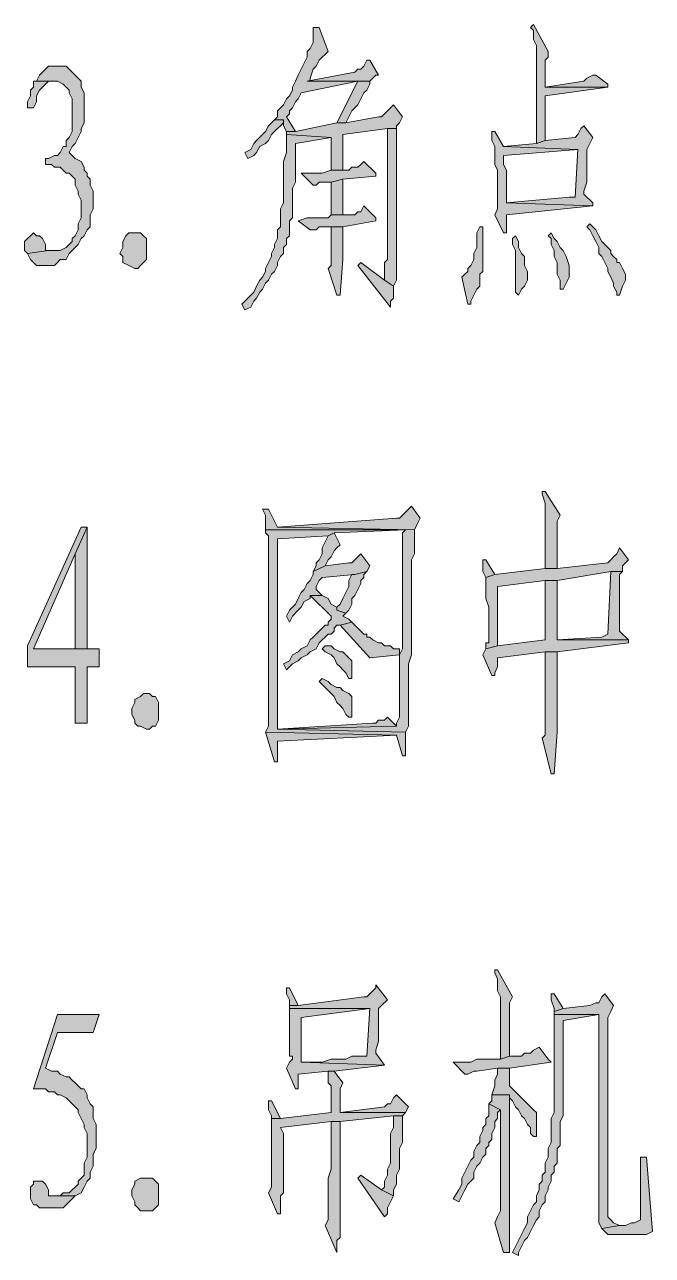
# Model space of a CAD drawing. Header units: inches. Extents: x 20 to 409, y 5 to 283.
# Drawn here: x 320.98 to 329.91, y 33.42 to 50.94 of the extents above; entities that cross this region are included whole.
import ezdxf

# ---------------------------------------------------------------- set-up
doc = ezdxf.new("R2010")
doc.units = ezdxf.units.IN
doc.header["$MEASUREMENT"] = 0
doc.layers.add('C00-00-00', color=7, linetype='Continuous')

msp = doc.modelspace()

# ---------------------------------------------------------------- hatches: boundary and pattern name
at = {"layer": 'C00-00-00'}
h = msp.add_hatch(color=0, dxfattribs=at)
h.dxf.hatch_style = 2
h.paths.add_polyline_path([(325.171, 50.902), (325.087, 50.902), (325.087, 50.86), (325.087, 50.691), (325.044, 50.606), (325.002, 50.564), (325.002, 50.479), (324.96, 50.394), (324.917, 50.31), (324.875, 50.225), (324.833, 50.14), (324.79, 50.056), (324.79, 50.013), (324.748, 49.929), (324.706, 49.886), (324.663, 49.802), (324.621, 49.759), (324.579, 49.717), (324.579, 49.632), (324.536, 49.59), (324.663, 49.59), (324.663, 49.505), (324.706, 49.421), (324.833, 49.421), (324.706, 49.632), (324.748, 49.675), (324.748, 49.717), (324.79, 49.759), (324.833, 49.844), (324.875, 49.886), (324.917, 49.971), (325.722, 50.14), (325.891, 50.14), (325.002, 50.14), (325.044, 50.14), (325.044, 50.183), (325.087, 50.31), (325.129, 50.352), (325.171, 50.437), (325.214, 50.479), (325.256, 50.521), (325.298, 50.564)])
h = msp.add_hatch(color=0, dxfattribs=at)
h.dxf.hatch_style = 2
h.paths.add_polyline_path([(328.219, 50.945), (328.177, 50.902), (328.219, 50.86), (328.219, 50.733), (328.262, 50.648), (328.262, 49.251), (328.389, 49.294), (328.389, 49.929), (329.278, 50.056), (328.389, 50.056), (328.389, 50.14), (328.389, 50.437), (328.431, 50.479), (328.431, 50.564)])
h = msp.add_hatch(color=0, dxfattribs=at)
h.dxf.hatch_style = 2
h.paths.add_polyline_path([(321.446, 50.352), (321.319, 50.352), (321.277, 50.31), (321.234, 50.267), (321.192, 50.225), (321.15, 50.14), (321.107, 50.14), (321.404, 50.14), (321.446, 50.14), (321.531, 50.098), (321.573, 50.056), (321.615, 50.013), (321.615, 49.971), (321.658, 49.886), (321.658, 49.421), (321.615, 49.336), (321.573, 49.294), (321.573, 49.209), (321.531, 49.209), (321.488, 49.124), (321.446, 49.082), (321.404, 49.082), (321.319, 49.04), (321.277, 49.04), (321.277, 48.955), (321.361, 48.955), (321.404, 48.913), (321.488, 48.913), (321.531, 48.87), (321.573, 48.828), (321.615, 48.828), (321.658, 48.786), (321.7, 48.743), (321.7, 48.659), (321.742, 48.574), (321.742, 48.532), (321.785, 48.447), (321.785, 48.193), (321.742, 48.108), (321.742, 48.024), (321.7, 47.939), (321.658, 47.897), (321.658, 47.854), (321.615, 47.812), (321.573, 47.77), (321.488, 47.727), (321.319, 47.727), (321.023, 47.685), (321.065, 47.6), (321.107, 47.558), (321.15, 47.516), (321.404, 47.516), (321.446, 47.558), (321.488, 47.6), (321.573, 47.6), (321.615, 47.685), (321.658, 47.727), (321.742, 47.812), (321.785, 47.897), (321.827, 47.939), (321.869, 48.024), (321.912, 48.066), (321.912, 48.235), (321.954, 48.32), (321.954, 48.574), (321.912, 48.659), (321.912, 48.743), (321.869, 48.786), (321.869, 48.828), (321.827, 48.87), (321.827, 48.913), (321.785, 48.997), (321.7, 49.04), (321.658, 49.082), (321.615, 49.124), (321.658, 49.209), (321.7, 49.251), (321.742, 49.336), (321.785, 49.421), (321.785, 49.463), (321.827, 49.548), (321.827, 49.971), (321.785, 50.056), (321.785, 50.14), (321.742, 50.183), (321.7, 50.225), (321.615, 50.31), (321.573, 50.352)])
h = msp.add_hatch(color=0, dxfattribs=at)
h.dxf.hatch_style = 2
h.paths.add_polyline_path([(325.891, 50.437), (325.849, 50.437), (325.806, 50.352), (325.764, 50.31), (325.722, 50.31), (325.679, 50.267), (325.002, 50.14), (325.891, 50.14), (325.933, 50.183), (325.976, 50.225), (326.018, 50.225)])
h = msp.add_hatch(color=0, dxfattribs=at)
h.dxf.hatch_style = 2
h.paths.add_polyline_path([(321.107, 50.14), (321.107, 50.056), (321.065, 50.013), (321.065, 49.929), (321.023, 49.844), (321.023, 49.759), (321.107, 49.759), (321.15, 49.844), (321.15, 49.929), (321.192, 50.013), (321.234, 50.056), (321.277, 50.098), (321.319, 50.14), (321.404, 50.14)])
h = msp.add_hatch(color=0, dxfattribs=at)
h.dxf.hatch_style = 2
h.paths.add_polyline_path([(325.891, 50.14), (325.722, 50.14), (325.425, 49.548), (325.552, 49.548), (325.595, 49.632), (325.637, 49.717), (325.722, 49.802), (325.764, 49.886), (325.806, 49.971), (325.849, 50.013), (325.891, 50.098)])
h = msp.add_hatch(color=0, dxfattribs=at)
h.dxf.hatch_style = 2
h.paths.add_polyline_path([(329.108, 50.225), (329.066, 50.225), (328.981, 50.183), (328.939, 50.14), (328.389, 50.056), (329.278, 50.056), (329.278, 50.098)])
h = msp.add_hatch(color=0, dxfattribs=at)
h.dxf.hatch_style = 2
h.paths.add_polyline_path([(326.23, 49.802), (326.145, 49.717), (326.103, 49.675), (326.06, 49.632), (326.018, 49.632), (325.552, 49.548), (325.425, 49.548), (324.833, 49.421), (324.706, 49.421), (324.706, 49.378), (325.341, 49.336), (325.341, 48.87), (325.51, 48.87), (325.51, 49.378), (326.145, 49.463), (326.272, 49.463), (326.272, 49.505), (326.314, 49.548), (326.357, 49.632)])
h = msp.add_hatch(color=0, dxfattribs=at)
h.dxf.hatch_style = 2
h.paths.add_polyline_path([(324.536, 49.59), (324.494, 49.548), (324.452, 49.505), (324.409, 49.421), (324.367, 49.378), (324.282, 49.294), (324.24, 49.251), (324.198, 49.167), (324.113, 49.124), (324.155, 49.04), (324.24, 49.082), (324.282, 49.124), (324.325, 49.209), (324.409, 49.251), (324.452, 49.294), (324.494, 49.378), (324.536, 49.421), (324.579, 49.463), (324.621, 49.505), (324.663, 49.548), (324.663, 49.59)])
h = msp.add_hatch(color=0, dxfattribs=at)
h.dxf.hatch_style = 2
h.paths.add_polyline_path([(326.272, 49.463), (326.145, 49.463), (326.145, 47.6), (326.103, 47.558), (326.103, 47.304), (326.23, 47.219), (326.272, 47.304), (326.272, 49.167), (326.272, 49.251)])
h = msp.add_hatch(color=0, dxfattribs=at)
h.dxf.hatch_style = 2
h.paths.add_polyline_path([(328.939, 49.505), (328.897, 49.463), (328.854, 49.378), (328.812, 49.336), (328.389, 49.294), (328.262, 49.251), (327.796, 49.209), (328.854, 49.167), (328.812, 48.489), (328.727, 48.489), (327.838, 48.405), (329.066, 48.362), (329.066, 48.405), (328.939, 48.532), (328.939, 48.574), (328.981, 48.701), (328.981, 49.167), (329.024, 49.251), (329.066, 49.336)])
h = msp.add_hatch(color=0, dxfattribs=at)
h.dxf.hatch_style = 2
h.paths.add_polyline_path([(324.706, 49.378), (324.706, 49.124), (324.663, 48.997), (324.663, 48.405), (324.621, 48.32), (324.621, 48.066), (324.579, 48.024), (324.579, 47.897), (324.536, 47.812), (324.536, 47.77), (324.494, 47.685), (324.494, 47.643), (324.452, 47.558), (324.409, 47.473), (324.409, 47.431), (324.367, 47.346), (324.325, 47.304), (324.282, 47.219), (324.24, 47.135), (324.198, 47.092), (324.113, 47.008), (324.071, 46.965), (324.113, 46.881), (324.198, 46.923), (324.24, 47.008), (324.282, 47.05), (324.325, 47.135), (324.367, 47.177), (324.409, 47.262), (324.452, 47.304), (324.494, 47.389), (324.536, 47.431), (324.579, 47.516), (324.579, 47.558), (324.621, 47.643), (324.663, 47.685), (324.663, 47.77), (324.706, 47.812), (324.706, 47.897), (324.748, 47.939), (324.748, 48.151), (324.79, 48.193), (324.79, 48.616), (324.833, 48.701), (324.833, 49.251), (325.341, 49.336)])
h = msp.add_hatch(color=0, dxfattribs=at)
h.dxf.hatch_style = 2
h.paths.add_polyline_path([(327.669, 49.421), (327.627, 49.421), (327.627, 49.294), (327.669, 49.209), (327.669, 48.955), (327.711, 48.87), (327.711, 48.32), (327.669, 48.235), (327.796, 47.981), (327.838, 47.981), (327.838, 48.024), (327.838, 48.235), (329.066, 48.362), (327.838, 48.405), (327.838, 48.87), (327.796, 48.955), (327.796, 49.082), (328.854, 49.167), (327.796, 49.209)])
h = msp.add_hatch(color=0, dxfattribs=at)
h.dxf.hatch_style = 2
h.paths.add_polyline_path([(325.806, 48.997), (325.764, 48.955), (325.722, 48.913), (325.637, 48.913), (325.595, 48.87), (325.341, 48.87), (325.214, 48.828), (324.917, 48.828), (325.087, 48.659), (325.129, 48.659), (325.171, 48.701), (325.341, 48.701), (325.51, 48.743), (325.976, 48.786), (325.976, 48.828)])
h = msp.add_hatch(color=0, dxfattribs=at)
h.dxf.hatch_style = 2
h.paths.add_polyline_path([(325.51, 48.743), (325.341, 48.701), (325.341, 48.235), (325.51, 48.235)])
h = msp.add_hatch(color=0, dxfattribs=at)
h.dxf.hatch_style = 2
h.paths.add_polyline_path([(325.806, 48.362), (325.764, 48.278), (325.722, 48.278), (325.679, 48.235), (325.341, 48.235), (325.298, 48.193), (325.002, 48.193), (324.875, 48.151), (325.044, 48.024), (325.129, 48.024), (325.171, 48.066), (325.51, 48.066), (325.976, 48.151), (325.976, 48.193)])
h = msp.add_hatch(color=0, dxfattribs=at)
h.dxf.hatch_style = 2
h.paths.add_polyline_path([(325.51, 48.066), (325.341, 48.066), (325.341, 47.981), (325.341, 47.516), (325.298, 47.473), (325.425, 47.092), (325.468, 47.092), (325.51, 47.6)])
h = msp.add_hatch(color=0, dxfattribs=at)
h.dxf.hatch_style = 2
h.paths.add_polyline_path([(327.5, 48.066), (327.457, 48.066), (327.415, 47.981), (327.415, 47.77), (327.373, 47.685), (327.373, 47.6), (327.33, 47.516), (327.288, 47.473), (327.288, 47.431), (327.246, 47.389), (327.203, 47.346), (327.288, 46.965), (327.33, 46.965), (327.33, 47.008), (327.373, 47.092), (327.415, 47.177), (327.457, 47.219), (327.457, 47.389), (327.5, 47.431), (327.5, 47.685), (327.5, 47.77)])
h = msp.add_hatch(color=0, dxfattribs=at)
h.dxf.hatch_style = 2
h.paths.add_polyline_path([(329.024, 48.108), (328.981, 48.066), (329.024, 48.024), (329.066, 47.939), (329.108, 47.854), (329.151, 47.77), (329.151, 47.685), (329.193, 47.643), (329.235, 47.558), (329.278, 47.473), (329.278, 47.431), (329.32, 47.346), (329.362, 47.262), (329.362, 47.219), (329.405, 47.135), (329.405, 47.092), (329.447, 47.092), (329.489, 47.219), (329.532, 47.304), (329.532, 47.389), (329.489, 47.473), (329.447, 47.558), (329.405, 47.558), (329.405, 47.6), (329.362, 47.643), (329.32, 47.685), (329.32, 47.727), (329.235, 47.812), (329.193, 47.854), (329.151, 47.939), (329.108, 48.024)])
h = msp.add_hatch(color=0, dxfattribs=at)
h.dxf.hatch_style = 2
h.paths.add_polyline_path([(321.107, 47.981), (321.065, 47.939), (321.023, 47.897), (320.98, 47.854), (320.98, 47.727), (321.023, 47.685), (321.319, 47.727), (321.277, 47.727), (321.277, 47.812), (321.234, 47.897), (321.192, 47.939), (321.15, 47.939)])
h = msp.add_hatch(color=0, dxfattribs=at)
h.dxf.hatch_style = 2
h.paths.add_polyline_path([(322.631, 47.516), (322.589, 47.473), (322.547, 47.473), (322.462, 47.516), (322.377, 47.558), (322.377, 47.643), (322.335, 47.685), (322.377, 47.77), (322.377, 47.854), (322.42, 47.939), (322.462, 47.981), (322.631, 47.981), (322.674, 47.939), (322.716, 47.897), (322.716, 47.6), (322.674, 47.558)])
h = msp.add_hatch(color=0, dxfattribs=at)
h.dxf.hatch_style = 2
h.paths.add_polyline_path([(327.965, 47.939), (327.923, 47.897), (327.923, 47.812), (327.965, 47.727), (327.965, 47.135), (328.008, 47.092), (328.05, 47.177), (328.092, 47.219), (328.135, 47.304), (328.135, 47.431), (328.092, 47.516), (328.092, 47.643), (328.05, 47.685), (328.008, 47.77), (328.008, 47.854)])
h = msp.add_hatch(color=0, dxfattribs=at)
h.dxf.hatch_style = 2
h.paths.add_polyline_path([(328.473, 47.981), (328.431, 47.939), (328.473, 47.897), (328.473, 47.812), (328.516, 47.727), (328.516, 47.643), (328.558, 47.558), (328.558, 47.389), (328.6, 47.304), (328.6, 47.177), (328.643, 47.177), (328.685, 47.262), (328.727, 47.346), (328.727, 47.516), (328.685, 47.643), (328.643, 47.727), (328.6, 47.77), (328.558, 47.854), (328.516, 47.897)])
h = msp.add_hatch(color=0, dxfattribs=at)
h.dxf.hatch_style = 2
h.paths.add_polyline_path([(325.764, 47.558), (325.722, 47.516), (326.187, 46.923), (326.187, 47.008), (326.23, 47.05), (326.23, 47.219), (326.103, 47.304)])
h = msp.add_hatch(color=0, dxfattribs=at)
h.dxf.hatch_style = 2
h.paths.add_polyline_path([(328.389, 44.298), (328.346, 44.298), (328.346, 44.256), (328.389, 44.129), (328.389, 43.198), (328.558, 43.198), (328.558, 43.452), (328.558, 43.494), (328.558, 43.875), (328.6, 43.96)])
h = msp.add_hatch(color=0, dxfattribs=at)
h.dxf.hatch_style = 2
h.paths.add_polyline_path([(324.452, 44.044), (324.367, 44.044), (324.409, 43.96), (324.409, 43.748), (326.399, 43.748), (326.357, 43.706), (326.357, 42.055), (326.314, 41.97), (326.314, 41.589), (326.314, 41.504), (326.314, 41.081), (326.272, 40.996), (326.272, 40.954), (324.579, 40.912), (326.399, 40.869), (326.441, 40.954), (326.441, 41.843), (326.484, 41.97), (326.484, 43.325), (326.526, 43.409), (326.526, 43.748), (324.579, 43.79)])
h = msp.add_hatch(color=0, dxfattribs=at)
h.dxf.hatch_style = 2
h.paths.add_polyline_path([(326.484, 44.087), (326.441, 44.044), (326.357, 43.96), (326.314, 43.917), (326.272, 43.917), (324.579, 43.79), (326.526, 43.748), (326.568, 43.833), (326.611, 43.917)])
h = msp.add_hatch(color=0, dxfattribs=at)
h.dxf.hatch_style = 2
h.paths.add_polyline_path([(321.869, 43.79), (321.785, 43.79), (321.023, 42.097), (321.023, 41.801), (321.7, 41.801), (321.7, 40.996), (321.869, 40.996), (321.869, 41.801), (322.039, 41.801), (322.039, 42.055), (321.869, 42.055), (321.107, 42.055), (321.7, 43.409)])
h = msp.add_hatch(color=0, dxfattribs=at)
h.dxf.hatch_style = 2
h.paths.add_polyline_path([(321.869, 43.79), (321.7, 43.409), (321.7, 42.055), (321.107, 42.055), (321.869, 42.055)])
h = msp.add_hatch(color=0, dxfattribs=at)
h.dxf.hatch_style = 2
h.paths.add_polyline_path([(324.409, 43.748), (324.409, 43.706), (324.452, 43.663), (324.452, 41.589), (324.452, 41.504), (324.452, 40.954), (324.409, 40.869), (326.272, 40.827), (326.357, 40.531), (326.399, 40.531), (326.399, 40.573), (326.399, 40.869), (324.579, 40.912), (324.579, 43.621), (325.298, 43.663), (325.383, 43.706), (326.399, 43.748)])
h = msp.add_hatch(color=0, dxfattribs=at)
h.dxf.hatch_style = 2
h.paths.add_polyline_path([(325.383, 43.706), (325.298, 43.663), (325.256, 43.579), (325.214, 43.494), (325.214, 43.409), (325.171, 43.325), (325.129, 43.282), (325.129, 43.24), (325.087, 43.155), (325.256, 43.24), (325.298, 43.325), (325.341, 43.367), (325.383, 43.452), (325.425, 43.494), (325.468, 43.536)])
h = msp.add_hatch(color=0, dxfattribs=at)
h.dxf.hatch_style = 2
h.paths.add_polyline_path([(329.447, 43.494), (329.405, 43.409), (329.362, 43.367), (329.32, 43.325), (329.278, 43.282), (328.558, 43.198), (328.389, 43.198), (327.669, 43.113), (327.542, 43.071), (327.542, 42.774), (327.584, 42.647), (327.584, 42.139), (327.542, 42.139), (327.542, 42.055), (327.711, 42.097), (327.711, 42.139), (327.711, 42.224), (327.711, 42.944), (328.389, 43.028), (328.558, 43.028), (329.32, 43.155), (329.489, 43.155), (329.489, 43.24), (329.574, 43.325)])
h = msp.add_hatch(color=0, dxfattribs=at)
h.dxf.hatch_style = 2
h.paths.add_polyline_path([(325.764, 43.409), (325.679, 43.325), (325.637, 43.282), (325.595, 43.282), (325.256, 43.24), (325.087, 43.155), (325.087, 43.113), (325.044, 43.028), (325.002, 42.986), (324.96, 42.901), (324.917, 42.859), (324.875, 42.774), (324.833, 42.69), (324.748, 42.605), (324.706, 42.52), (324.748, 42.436), (324.79, 42.52), (324.875, 42.605), (324.917, 42.647), (324.96, 42.732), (325.044, 42.774), (325.044, 42.817), (325.214, 42.817), (325.129, 42.901), (325.129, 42.944), (325.171, 43.028), (325.214, 43.071), (325.679, 43.113), (325.849, 43.155), (325.891, 43.24)])
h = msp.add_hatch(color=0, dxfattribs=at)
h.dxf.hatch_style = 2
h.paths.add_polyline_path([(327.542, 43.325), (327.5, 43.325), (327.5, 43.282), (327.5, 43.155), (327.542, 43.071), (327.669, 43.113)])
h = msp.add_hatch(color=0, dxfattribs=at)
h.dxf.hatch_style = 2
h.paths.add_polyline_path([(325.849, 43.155), (325.679, 43.113), (325.637, 43.113), (325.595, 43.028), (325.595, 42.944), (325.552, 42.859), (325.51, 42.774), (325.468, 42.69), (325.425, 42.647), (325.425, 42.605), (325.552, 42.563), (325.595, 42.605), (325.637, 42.69), (325.637, 42.774), (325.679, 42.817), (325.722, 42.901), (325.764, 42.986), (325.764, 43.028), (325.806, 43.071), (325.806, 43.113)])
h = msp.add_hatch(color=0, dxfattribs=at)
h.dxf.hatch_style = 2
h.paths.add_polyline_path([(329.489, 43.155), (329.32, 43.155), (329.278, 42.266), (329.193, 42.224), (328.558, 42.182), (329.574, 42.182), (329.447, 42.309), (329.447, 43.113)])
h = msp.add_hatch(color=0, dxfattribs=at)
h.dxf.hatch_style = 2
h.paths.add_polyline_path([(328.558, 43.028), (328.389, 43.028), (328.389, 42.944), (328.389, 42.182), (327.711, 42.097), (327.542, 42.055), (327.5, 41.97), (327.627, 41.674), (327.669, 41.674), (327.669, 41.716), (327.711, 41.801), (327.711, 41.928), (328.389, 42.012), (328.558, 42.012), (329.574, 42.139), (329.574, 42.182), (328.558, 42.182), (328.558, 42.393), (328.558, 42.52)])
h = msp.add_hatch(color=0, dxfattribs=at)
h.dxf.hatch_style = 2
h.paths.add_polyline_path([(325.214, 42.817), (325.044, 42.817), (325.341, 42.52), (325.341, 42.478), (325.298, 42.436), (325.298, 42.393), (325.256, 42.393), (325.214, 42.351), (325.171, 42.309), (325.129, 42.266), (325.087, 42.224), (325.044, 42.182), (325.002, 42.097), (324.917, 42.055), (324.875, 42.012), (324.79, 41.97), (324.748, 41.885), (324.663, 41.843), (324.706, 41.758), (324.79, 41.843), (324.875, 41.885), (324.917, 41.928), (325.002, 41.97), (325.044, 42.012), (325.129, 42.055), (325.171, 42.139), (325.214, 42.182), (325.256, 42.224), (325.298, 42.266), (325.341, 42.266), (325.383, 42.309), (325.383, 42.351), (325.425, 42.393), (325.468, 42.393), (325.637, 42.436), (325.595, 42.478), (325.51, 42.52), (325.552, 42.563), (325.425, 42.605), (325.425, 42.647), (325.341, 42.69), (325.298, 42.774)])
h = msp.add_hatch(color=0, dxfattribs=at)
h.dxf.hatch_style = 2
h.paths.add_polyline_path([(325.637, 42.436), (325.468, 42.393), (325.891, 41.928), (326.314, 41.97), (326.314, 42.055), (326.23, 42.055), (326.187, 42.097), (326.103, 42.097), (326.06, 42.139), (326.018, 42.139), (325.933, 42.182), (325.891, 42.224), (325.849, 42.224), (325.849, 42.266), (325.806, 42.266), (325.764, 42.309), (325.722, 42.351), (325.679, 42.393)])
h = msp.add_hatch(color=0, dxfattribs=at)
h.dxf.hatch_style = 2
h.paths.add_polyline_path([(325.256, 42.097), (325.214, 42.055), (325.256, 42.012), (325.341, 41.97), (325.383, 41.928), (325.425, 41.843), (325.468, 41.801), (325.51, 41.758), (325.552, 41.716), (325.595, 41.631), (325.637, 41.631), (325.637, 41.716), (325.637, 41.885), (325.595, 41.928), (325.51, 42.012), (325.468, 42.012), (325.383, 42.055), (325.341, 42.097)])
h = msp.add_hatch(color=0, dxfattribs=at)
h.dxf.hatch_style = 2
h.paths.add_polyline_path([(328.558, 42.012), (328.389, 42.012), (328.389, 41.885), (328.389, 40.827), (328.346, 40.785), (328.473, 40.277), (328.516, 40.277), (328.558, 40.869), (328.558, 41.081), (328.558, 41.25)])
h = msp.add_hatch(color=0, dxfattribs=at)
h.dxf.hatch_style = 2
h.paths.add_polyline_path([(325.214, 41.631), (325.171, 41.589), (325.256, 41.504), (325.298, 41.462), (325.341, 41.42), (325.383, 41.377), (325.425, 41.293), (325.468, 41.25), (325.51, 41.208), (325.552, 41.123), (325.595, 41.081), (325.637, 41.081), (325.637, 41.123), (325.637, 41.377), (325.595, 41.42), (325.51, 41.462), (325.468, 41.504), (325.425, 41.504), (325.341, 41.547), (325.298, 41.589)])
h = msp.add_hatch(color=0, dxfattribs=at)
h.dxf.hatch_style = 2
h.paths.add_polyline_path([(322.801, 40.954), (322.758, 40.912), (322.716, 40.912), (322.631, 40.954), (322.589, 40.954), (322.547, 40.996), (322.547, 41.039), (322.504, 41.123), (322.504, 41.208), (322.547, 41.293), (322.547, 41.335), (322.631, 41.377), (322.674, 41.42), (322.758, 41.42), (322.801, 41.377), (322.843, 41.377), (322.885, 41.293), (322.885, 41.039), (322.843, 40.954)])
h = msp.add_hatch(color=0, dxfattribs=at)
h.dxf.hatch_style = 2
h.paths.add_polyline_path([(326.145, 41.081), (326.103, 41.039), (326.018, 41.039), (325.976, 40.996), (325.933, 40.996), (324.579, 40.912), (326.272, 40.954)])
h = msp.add_hatch(color=0, dxfattribs=at)
h.dxf.hatch_style = 2
h.paths.add_polyline_path([(324.409, 40.869), (324.536, 40.446), (324.579, 40.446), (324.579, 40.742), (326.272, 40.827)])
h = msp.add_hatch(color=0, dxfattribs=at)
h.dxf.hatch_style = 2
h.paths.add_polyline_path([(327.711, 37.483), (327.669, 37.483), (327.669, 37.44), (327.711, 37.356), (327.711, 37.186), (327.754, 37.102), (327.754, 36.213), (327.881, 36.255), (327.881, 36.467), (327.881, 36.551), (327.881, 37.017), (327.923, 37.102)])
h = msp.add_hatch(color=0, dxfattribs=at)
h.dxf.hatch_style = 2
h.paths.add_polyline_path([(324.748, 37.229), (324.706, 37.229), (324.706, 37.144), (324.748, 37.059), (324.748, 36.975), (324.875, 36.975)])
h = msp.add_hatch(color=0, dxfattribs=at)
h.dxf.hatch_style = 2
h.paths.add_polyline_path([(325.976, 37.271), (325.976, 37.229), (325.891, 37.144), (325.849, 37.102), (325.806, 37.102), (324.875, 36.975), (324.748, 36.975), (324.748, 36.932), (325.891, 36.932), (325.849, 36.255), (325.637, 36.255), (325.552, 36.213), (325.341, 36.213), (325.214, 36.17), (324.917, 36.17), (326.103, 36.128), (325.976, 36.297), (325.976, 36.34), (326.018, 36.467), (326.018, 36.932), (326.06, 36.975), (326.145, 37.059)])
h = msp.add_hatch(color=0, dxfattribs=at)
h.dxf.hatch_style = 2
h.paths.add_polyline_path([(328.516, 37.144), (328.473, 37.144), (328.473, 37.059), (328.516, 36.932), (328.516, 36.89), (328.643, 36.932)])
h = msp.add_hatch(color=0, dxfattribs=at)
h.dxf.hatch_style = 2
h.paths.add_polyline_path([(329.235, 37.144), (329.193, 37.102), (329.151, 37.017), (329.108, 37.017), (329.024, 36.975), (328.643, 36.932), (328.516, 36.89), (328.516, 36.848), (329.151, 36.848), (329.151, 33.884), (329.193, 33.8), (329.447, 33.842), (329.362, 33.884), (329.32, 33.927), (329.278, 33.969), (329.278, 35.07), (329.278, 35.197), (329.278, 36.805), (329.32, 36.89), (329.362, 36.975)])
h = msp.add_hatch(color=0, dxfattribs=at)
h.dxf.hatch_style = 2
h.paths.add_polyline_path([(322.039, 36.848), (321.446, 36.848), (321.107, 35.789), (321.277, 35.789), (321.319, 35.747), (321.404, 35.747), (321.446, 35.705), (321.488, 35.705), (321.573, 35.662), (321.615, 35.62), (321.658, 35.578), (321.7, 35.535), (321.742, 35.493), (321.742, 35.451), (321.785, 35.366), (321.827, 35.281), (321.827, 35.239), (321.869, 35.154), (321.869, 34.816), (321.827, 34.731), (321.827, 34.646), (321.827, 34.562), (321.785, 34.519), (321.742, 34.477), (321.742, 34.435), (321.7, 34.392), (321.658, 34.35), (321.615, 34.308), (321.531, 34.308), (321.488, 34.265), (321.319, 34.265), (321.7, 34.265), (321.785, 34.308), (321.827, 34.392), (321.869, 34.477), (321.912, 34.519), (321.912, 34.604), (321.954, 34.689), (321.954, 34.858), (321.996, 34.943), (321.996, 35.281), (321.954, 35.366), (321.954, 35.535), (321.912, 35.578), (321.869, 35.662), (321.869, 35.705), (321.827, 35.789), (321.785, 35.789), (321.742, 35.832), (321.7, 35.874), (321.658, 35.916), (321.615, 35.959), (321.573, 35.959), (321.488, 36.001), (321.446, 36.043), (321.361, 36.043), (321.277, 36.086), (321.446, 36.594), (321.954, 36.594)])
h = msp.add_hatch(color=0, dxfattribs=at)
h.dxf.hatch_style = 2
h.paths.add_polyline_path([(324.748, 36.932), (324.748, 36.255), (324.79, 36.255), (324.79, 36.213), (324.748, 36.17), (324.706, 36.086), (324.833, 35.789), (324.875, 35.789), (324.875, 35.832), (324.875, 36.001), (325.298, 36.043), (325.383, 36.043), (326.103, 36.128), (324.917, 36.17), (324.917, 36.213), (324.917, 36.297), (324.917, 36.805), (325.891, 36.932)])
h = msp.add_hatch(color=0, dxfattribs=at)
h.dxf.hatch_style = 2
h.paths.add_polyline_path([(328.516, 36.848), (328.516, 35.451), (328.473, 35.366), (328.473, 35.027), (328.431, 34.943), (328.431, 34.9), (328.431, 34.816), (328.389, 34.731), (328.389, 34.604), (328.346, 34.562), (328.346, 34.477), (328.304, 34.435), (328.304, 34.35), (328.262, 34.265), (328.262, 34.181), (328.219, 34.138), (328.177, 34.054), (328.135, 33.969), (328.135, 33.884), (328.092, 33.8), (328.05, 33.715), (328.008, 33.63), (327.965, 33.546), (327.923, 33.461), (328.008, 33.419), (328.008, 33.461), (328.05, 33.546), (328.092, 33.63), (328.135, 33.673), (328.177, 33.757), (328.219, 33.842), (328.262, 33.927), (328.304, 33.969), (328.304, 34.054), (328.346, 34.138), (328.389, 34.181), (328.389, 34.265), (328.431, 34.35), (328.431, 34.392), (328.473, 34.477), (328.473, 34.562), (328.516, 34.604), (328.516, 34.689), (328.558, 34.731), (328.558, 34.943), (328.6, 34.985), (328.6, 35.324), (328.643, 35.408), (328.643, 36.763), (329.151, 36.848)])
h = msp.add_hatch(color=0, dxfattribs=at)
h.dxf.hatch_style = 2
h.paths.add_polyline_path([(328.304, 36.382), (328.219, 36.34), (328.177, 36.297), (328.092, 36.297), (328.05, 36.255), (327.881, 36.255), (327.754, 36.213), (327.415, 36.213), (327.33, 36.17), (327.076, 36.17), (327.246, 36.001), (327.288, 36.001), (327.373, 36.043), (327.415, 36.043), (327.711, 36.086), (327.881, 36.086), (328.473, 36.17), (328.431, 36.213)])
h = msp.add_hatch(color=0, dxfattribs=at)
h.dxf.hatch_style = 2
h.paths.add_polyline_path([(325.383, 36.043), (325.298, 36.043), (325.298, 35.959), (325.298, 35.874), (325.341, 35.832), (325.341, 35.451), (324.621, 35.366), (324.494, 35.366), (324.494, 35.324), (324.494, 34.477), (324.494, 34.392), (324.452, 34.308), (324.579, 34.011), (324.621, 34.011), (324.621, 34.054), (324.621, 34.265), (324.663, 34.308), (324.663, 35.154), (324.621, 35.239), (325.341, 35.324), (325.468, 35.324), (326.23, 35.408), (326.357, 35.408), (326.399, 35.451), (325.468, 35.451), (325.468, 35.493), (325.468, 35.789), (325.51, 35.874)])
h = msp.add_hatch(color=0, dxfattribs=at)
h.dxf.hatch_style = 2
h.paths.add_polyline_path([(327.881, 36.086), (327.711, 36.086), (327.711, 36.001), (327.669, 35.916), (327.669, 35.832), (327.627, 35.705), (327.881, 35.705), (327.881, 35.662), (327.923, 35.62), (327.965, 35.535), (328.008, 35.493), (328.05, 35.408), (328.092, 35.366), (328.135, 35.281), (328.177, 35.239), (328.177, 35.154), (328.219, 35.112), (328.262, 35.112), (328.262, 35.197), (328.262, 35.451), (328.219, 35.493), (328.177, 35.535), (328.135, 35.578), (328.092, 35.62), (328.008, 35.705), (327.923, 35.789), (327.881, 35.832)])
h = msp.add_hatch(color=0, dxfattribs=at)
h.dxf.hatch_style = 2
h.paths.add_polyline_path([(324.494, 35.62), (324.452, 35.62), (324.452, 35.493), (324.494, 35.408), (324.494, 35.366), (324.621, 35.366)])
h = msp.add_hatch(color=0, dxfattribs=at)
h.dxf.hatch_style = 2
h.paths.add_polyline_path([(326.272, 35.705), (326.23, 35.662), (326.187, 35.578), (326.145, 35.578), (326.103, 35.535), (325.468, 35.451), (326.399, 35.451), (326.441, 35.535)])
h = msp.add_hatch(color=0, dxfattribs=at)
h.dxf.hatch_style = 2
h.paths.add_polyline_path([(327.627, 35.705), (327.627, 35.62), (327.584, 35.578), (327.754, 35.493), (327.754, 34.054), (327.711, 33.969), (327.669, 33.884), (327.796, 33.461), (327.881, 33.461), (327.881, 35.705)])
h = msp.add_hatch(color=0, dxfattribs=at)
h.dxf.hatch_style = 2
h.paths.add_polyline_path([(326.357, 35.408), (326.23, 35.408), (326.23, 35.324), (326.23, 35.239), (326.187, 35.154), (326.187, 34.731), (326.145, 34.646), (326.145, 34.562), (326.103, 34.477), (326.103, 34.392), (326.06, 34.35), (326.23, 34.265), (326.23, 34.35), (326.272, 34.435), (326.272, 34.562), (326.314, 34.646), (326.314, 34.943), (326.357, 35.027)])
h = msp.add_hatch(color=0, dxfattribs=at)
h.dxf.hatch_style = 2
h.paths.add_polyline_path([(327.584, 35.578), (327.584, 35.408), (327.542, 35.366), (327.542, 35.281), (327.5, 35.239), (327.5, 35.197), (327.457, 35.112), (327.457, 35.027), (327.415, 34.985), (327.373, 34.9), (327.373, 34.816), (327.33, 34.773), (327.288, 34.689), (327.246, 34.604), (327.203, 34.519), (327.203, 34.435), (327.161, 34.35), (327.076, 34.223), (327.161, 34.181), (327.203, 34.265), (327.246, 34.35), (327.288, 34.435), (327.373, 34.519), (327.373, 34.604), (327.415, 34.689), (327.457, 34.731), (327.5, 34.816), (327.542, 34.858), (327.542, 34.943), (327.584, 34.985), (327.584, 35.027), (327.627, 35.07), (327.627, 35.154), (327.669, 35.239), (327.669, 35.324), (327.711, 35.366), (327.711, 35.451), (327.754, 35.493)])
h = msp.add_hatch(color=0, dxfattribs=at)
h.dxf.hatch_style = 2
h.paths.add_polyline_path([(325.468, 35.324), (325.341, 35.324), (325.341, 35.239), (325.341, 34.646), (325.298, 34.519), (325.298, 33.927), (325.256, 33.842), (325.425, 33.461), (325.425, 33.63), (325.468, 33.673), (325.468, 33.757)])
h = msp.add_hatch(color=0, dxfattribs=at)
h.dxf.hatch_style = 2
h.paths.add_polyline_path([(329.828, 34.816), (329.743, 34.816), (329.743, 33.927), (329.659, 33.884), (329.616, 33.884), (329.532, 33.842), (329.447, 33.842), (329.193, 33.8), (329.235, 33.757), (329.278, 33.715), (329.828, 33.715), (329.913, 33.757)])
h = msp.add_hatch(color=0, dxfattribs=at)
h.dxf.hatch_style = 2
h.paths.add_polyline_path([(325.764, 34.562), (325.722, 34.519), (326.103, 33.969), (326.145, 34.011), (326.145, 34.096), (326.187, 34.181), (326.23, 34.265), (326.06, 34.35)])
h = msp.add_hatch(color=0, dxfattribs=at)
h.dxf.hatch_style = 2
h.paths.add_polyline_path([(321.192, 34.477), (321.107, 34.477), (321.107, 34.435), (321.065, 34.392), (321.065, 34.223), (321.107, 34.138), (321.15, 34.138), (321.192, 34.096), (321.531, 34.096), (321.573, 34.138), (321.615, 34.181), (321.658, 34.223), (321.7, 34.265), (321.319, 34.265), (321.319, 34.35), (321.277, 34.435), (321.234, 34.477)])
h = msp.add_hatch(color=0, dxfattribs=at)
h.dxf.hatch_style = 2
h.paths.add_polyline_path([(322.801, 34.054), (322.631, 34.054), (322.589, 34.096), (322.547, 34.138), (322.547, 34.181), (322.504, 34.265), (322.504, 34.35), (322.547, 34.435), (322.547, 34.477), (322.631, 34.519), (322.801, 34.519), (322.843, 34.477), (322.885, 34.435), (322.885, 34.138), (322.843, 34.096)])

# ---------------------------------------------------------------- linework, layer by layer
at = {"layer": 'C00-00-00', "color": 0, "lineweight": 0}
for points in [[(325.171, 50.902), (325.087, 50.902), (325.087, 50.86), (325.087, 50.691), (325.044, 50.606), (325.002, 50.564), (325.002, 50.479), (324.96, 50.394), (324.917, 50.31), (324.875, 50.225), (324.833, 50.14), (324.79, 50.056), (324.79, 50.013), (324.748, 49.929), (324.706, 49.886), (324.663, 49.802), (324.621, 49.759), (324.579, 49.717), (324.579, 49.632), (324.536, 49.59), (324.663, 49.59), (324.663, 49.505), (324.706, 49.421), (324.833, 49.421), (324.706, 49.632), (324.748, 49.675), (324.748, 49.717), (324.79, 49.759), (324.833, 49.844), (324.875, 49.886), (324.917, 49.971), (325.722, 50.14), (325.891, 50.14), (325.002, 50.14), (325.044, 50.14), (325.044, 50.183), (325.087, 50.31), (325.129, 50.352), (325.171, 50.437), (325.214, 50.479), (325.256, 50.521), (325.298, 50.564)], [(328.219, 50.945), (328.177, 50.902), (328.219, 50.86), (328.219, 50.733), (328.262, 50.648), (328.262, 49.251), (328.389, 49.294), (328.389, 49.929), (329.278, 50.056), (328.389, 50.056), (328.389, 50.14), (328.389, 50.437), (328.431, 50.479), (328.431, 50.564)], [(321.446, 50.352), (321.319, 50.352), (321.277, 50.31), (321.234, 50.267), (321.192, 50.225), (321.15, 50.14), (321.107, 50.14), (321.404, 50.14), (321.446, 50.14), (321.531, 50.098), (321.573, 50.056), (321.615, 50.013), (321.615, 49.971), (321.658, 49.886), (321.658, 49.421), (321.615, 49.336), (321.573, 49.294), (321.573, 49.209), (321.531, 49.209), (321.488, 49.124), (321.446, 49.082), (321.404, 49.082), (321.319, 49.04), (321.277, 49.04), (321.277, 48.955), (321.361, 48.955), (321.404, 48.913), (321.488, 48.913), (321.531, 48.87), (321.573, 48.828), (321.615, 48.828), (321.658, 48.786), (321.7, 48.743), (321.7, 48.659), (321.742, 48.574), (321.742, 48.532), (321.785, 48.447), (321.785, 48.193), (321.742, 48.108), (321.742, 48.024), (321.7, 47.939), (321.658, 47.897), (321.658, 47.854), (321.615, 47.812), (321.573, 47.77), (321.488, 47.727), (321.319, 47.727), (321.023, 47.685), (321.065, 47.6), (321.107, 47.558), (321.15, 47.516), (321.404, 47.516), (321.446, 47.558), (321.488, 47.6), (321.573, 47.6), (321.615, 47.685), (321.658, 47.727), (321.742, 47.812), (321.785, 47.897), (321.827, 47.939), (321.869, 48.024), (321.912, 48.066), (321.912, 48.235), (321.954, 48.32), (321.954, 48.574), (321.912, 48.659), (321.912, 48.743), (321.869, 48.786), (321.869, 48.828), (321.827, 48.87), (321.827, 48.913), (321.785, 48.997), (321.7, 49.04), (321.658, 49.082), (321.615, 49.124), (321.658, 49.209), (321.7, 49.251), (321.742, 49.336), (321.785, 49.421), (321.785, 49.463), (321.827, 49.548), (321.827, 49.971), (321.785, 50.056), (321.785, 50.14), (321.742, 50.183), (321.7, 50.225), (321.615, 50.31), (321.573, 50.352)], [(325.891, 50.437), (325.849, 50.437), (325.806, 50.352), (325.764, 50.31), (325.722, 50.31), (325.679, 50.267), (325.002, 50.14), (325.891, 50.14), (325.933, 50.183), (325.976, 50.225), (326.018, 50.225)], [(321.107, 50.14), (321.107, 50.056), (321.065, 50.013), (321.065, 49.929), (321.023, 49.844), (321.023, 49.759), (321.107, 49.759), (321.15, 49.844), (321.15, 49.929), (321.192, 50.013), (321.234, 50.056), (321.277, 50.098), (321.319, 50.14), (321.404, 50.14)], [(325.891, 50.14), (325.722, 50.14), (325.425, 49.548), (325.552, 49.548), (325.595, 49.632), (325.637, 49.717), (325.722, 49.802), (325.764, 49.886), (325.806, 49.971), (325.849, 50.013), (325.891, 50.098)], [(329.108, 50.225), (329.066, 50.225), (328.981, 50.183), (328.939, 50.14), (328.389, 50.056), (329.278, 50.056), (329.278, 50.098)], [(326.23, 49.802), (326.145, 49.717), (326.103, 49.675), (326.06, 49.632), (326.018, 49.632), (325.552, 49.548), (325.425, 49.548), (324.833, 49.421), (324.706, 49.421), (324.706, 49.378), (325.341, 49.336), (325.341, 48.87), (325.51, 48.87), (325.51, 49.378), (326.145, 49.463), (326.272, 49.463), (326.272, 49.505), (326.314, 49.548), (326.357, 49.632)], [(324.536, 49.59), (324.494, 49.548), (324.452, 49.505), (324.409, 49.421), (324.367, 49.378), (324.282, 49.294), (324.24, 49.251), (324.198, 49.167), (324.113, 49.124), (324.155, 49.04), (324.24, 49.082), (324.282, 49.124), (324.325, 49.209), (324.409, 49.251), (324.452, 49.294), (324.494, 49.378), (324.536, 49.421), (324.579, 49.463), (324.621, 49.505), (324.663, 49.548), (324.663, 49.59)], [(326.272, 49.463), (326.145, 49.463), (326.145, 47.6), (326.103, 47.558), (326.103, 47.304), (326.23, 47.219), (326.272, 47.304), (326.272, 49.167), (326.272, 49.251)], [(328.939, 49.505), (328.897, 49.463), (328.854, 49.378), (328.812, 49.336), (328.389, 49.294), (328.262, 49.251), (327.796, 49.209), (328.854, 49.167), (328.812, 48.489), (328.727, 48.489), (327.838, 48.405), (329.066, 48.362), (329.066, 48.405), (328.939, 48.532), (328.939, 48.574), (328.981, 48.701), (328.981, 49.167), (329.024, 49.251), (329.066, 49.336)], [(324.706, 49.378), (324.706, 49.124), (324.663, 48.997), (324.663, 48.405), (324.621, 48.32), (324.621, 48.066), (324.579, 48.024), (324.579, 47.897), (324.536, 47.812), (324.536, 47.77), (324.494, 47.685), (324.494, 47.643), (324.452, 47.558), (324.409, 47.473), (324.409, 47.431), (324.367, 47.346), (324.325, 47.304), (324.282, 47.219), (324.24, 47.135), (324.198, 47.092), (324.113, 47.008), (324.071, 46.965), (324.113, 46.881), (324.198, 46.923), (324.24, 47.008), (324.282, 47.05), (324.325, 47.135), (324.367, 47.177), (324.409, 47.262), (324.452, 47.304), (324.494, 47.389), (324.536, 47.431), (324.579, 47.516), (324.579, 47.558), (324.621, 47.643), (324.663, 47.685), (324.663, 47.77), (324.706, 47.812), (324.706, 47.897), (324.748, 47.939), (324.748, 48.151), (324.79, 48.193), (324.79, 48.616), (324.833, 48.701), (324.833, 49.251), (325.341, 49.336)], [(327.669, 49.421), (327.627, 49.421), (327.627, 49.294), (327.669, 49.209), (327.669, 48.955), (327.711, 48.87), (327.711, 48.32), (327.669, 48.235), (327.796, 47.981), (327.838, 47.981), (327.838, 48.024), (327.838, 48.235), (329.066, 48.362), (327.838, 48.405), (327.838, 48.87), (327.796, 48.955), (327.796, 49.082), (328.854, 49.167), (327.796, 49.209)], [(325.806, 48.997), (325.764, 48.955), (325.722, 48.913), (325.637, 48.913), (325.595, 48.87), (325.341, 48.87), (325.214, 48.828), (324.917, 48.828), (325.087, 48.659), (325.129, 48.659), (325.171, 48.701), (325.341, 48.701), (325.51, 48.743), (325.976, 48.786), (325.976, 48.828)], [(325.51, 48.743), (325.341, 48.701), (325.341, 48.235), (325.51, 48.235)], [(325.806, 48.362), (325.764, 48.278), (325.722, 48.278), (325.679, 48.235), (325.341, 48.235), (325.298, 48.193), (325.002, 48.193), (324.875, 48.151), (325.044, 48.024), (325.129, 48.024), (325.171, 48.066), (325.51, 48.066), (325.976, 48.151), (325.976, 48.193)], [(325.51, 48.066), (325.341, 48.066), (325.341, 47.981), (325.341, 47.516), (325.298, 47.473), (325.425, 47.092), (325.468, 47.092), (325.51, 47.6)], [(327.5, 48.066), (327.457, 48.066), (327.415, 47.981), (327.415, 47.77), (327.373, 47.685), (327.373, 47.6), (327.33, 47.516), (327.288, 47.473), (327.288, 47.431), (327.246, 47.389), (327.203, 47.346), (327.288, 46.965), (327.33, 46.965), (327.33, 47.008), (327.373, 47.092), (327.415, 47.177), (327.457, 47.219), (327.457, 47.389), (327.5, 47.431), (327.5, 47.685), (327.5, 47.77)], [(329.024, 48.108), (328.981, 48.066), (329.024, 48.024), (329.066, 47.939), (329.108, 47.854), (329.151, 47.77), (329.151, 47.685), (329.193, 47.643), (329.235, 47.558), (329.278, 47.473), (329.278, 47.431), (329.32, 47.346), (329.362, 47.262), (329.362, 47.219), (329.405, 47.135), (329.405, 47.092), (329.447, 47.092), (329.489, 47.219), (329.532, 47.304), (329.532, 47.389), (329.489, 47.473), (329.447, 47.558), (329.405, 47.558), (329.405, 47.6), (329.362, 47.643), (329.32, 47.685), (329.32, 47.727), (329.235, 47.812), (329.193, 47.854), (329.151, 47.939), (329.108, 48.024)], [(321.107, 47.981), (321.065, 47.939), (321.023, 47.897), (320.98, 47.854), (320.98, 47.727), (321.023, 47.685), (321.319, 47.727), (321.277, 47.727), (321.277, 47.812), (321.234, 47.897), (321.192, 47.939), (321.15, 47.939)], [(322.631, 47.516), (322.589, 47.473), (322.547, 47.473), (322.462, 47.516), (322.377, 47.558), (322.377, 47.643), (322.335, 47.685), (322.377, 47.77), (322.377, 47.854), (322.42, 47.939), (322.462, 47.981), (322.631, 47.981), (322.674, 47.939), (322.716, 47.897), (322.716, 47.6), (322.674, 47.558)], [(327.965, 47.939), (327.923, 47.897), (327.923, 47.812), (327.965, 47.727), (327.965, 47.135), (328.008, 47.092), (328.05, 47.177), (328.092, 47.219), (328.135, 47.304), (328.135, 47.431), (328.092, 47.516), (328.092, 47.643), (328.05, 47.685), (328.008, 47.77), (328.008, 47.854)], [(328.473, 47.981), (328.431, 47.939), (328.473, 47.897), (328.473, 47.812), (328.516, 47.727), (328.516, 47.643), (328.558, 47.558), (328.558, 47.389), (328.6, 47.304), (328.6, 47.177), (328.643, 47.177), (328.685, 47.262), (328.727, 47.346), (328.727, 47.516), (328.685, 47.643), (328.643, 47.727), (328.6, 47.77), (328.558, 47.854), (328.516, 47.897)], [(325.764, 47.558), (325.722, 47.516), (326.187, 46.923), (326.187, 47.008), (326.23, 47.05), (326.23, 47.219), (326.103, 47.304)], [(328.389, 44.298), (328.346, 44.298), (328.346, 44.256), (328.389, 44.129), (328.389, 43.198), (328.558, 43.198), (328.558, 43.452), (328.558, 43.494), (328.558, 43.875), (328.6, 43.96)], [(324.452, 44.044), (324.367, 44.044), (324.409, 43.96), (324.409, 43.748), (326.399, 43.748), (326.357, 43.706), (326.357, 42.055), (326.314, 41.97), (326.314, 41.589), (326.314, 41.504), (326.314, 41.081), (326.272, 40.996), (326.272, 40.954), (324.579, 40.912), (326.399, 40.869), (326.441, 40.954), (326.441, 41.843), (326.484, 41.97), (326.484, 43.325), (326.526, 43.409), (326.526, 43.748), (324.579, 43.79)], [(326.484, 44.087), (326.441, 44.044), (326.357, 43.96), (326.314, 43.917), (326.272, 43.917), (324.579, 43.79), (326.526, 43.748), (326.568, 43.833), (326.611, 43.917)], [(321.869, 43.79), (321.785, 43.79), (321.023, 42.097), (321.023, 41.801), (321.7, 41.801), (321.7, 40.996), (321.869, 40.996), (321.869, 41.801), (322.039, 41.801), (322.039, 42.055), (321.869, 42.055), (321.107, 42.055), (321.7, 43.409)], [(321.869, 43.79), (321.7, 43.409), (321.7, 42.055), (321.107, 42.055), (321.869, 42.055)], [(324.409, 43.748), (324.409, 43.706), (324.452, 43.663), (324.452, 41.589), (324.452, 41.504), (324.452, 40.954), (324.409, 40.869), (326.272, 40.827), (326.357, 40.531), (326.399, 40.531), (326.399, 40.573), (326.399, 40.869), (324.579, 40.912), (324.579, 43.621), (325.298, 43.663), (325.383, 43.706), (326.399, 43.748)], [(325.383, 43.706), (325.298, 43.663), (325.256, 43.579), (325.214, 43.494), (325.214, 43.409), (325.171, 43.325), (325.129, 43.282), (325.129, 43.24), (325.087, 43.155), (325.256, 43.24), (325.298, 43.325), (325.341, 43.367), (325.383, 43.452), (325.425, 43.494), (325.468, 43.536)], [(329.447, 43.494), (329.405, 43.409), (329.362, 43.367), (329.32, 43.325), (329.278, 43.282), (328.558, 43.198), (328.389, 43.198), (327.669, 43.113), (327.542, 43.071), (327.542, 42.774), (327.584, 42.647), (327.584, 42.139), (327.542, 42.139), (327.542, 42.055), (327.711, 42.097), (327.711, 42.139), (327.711, 42.224), (327.711, 42.944), (328.389, 43.028), (328.558, 43.028), (329.32, 43.155), (329.489, 43.155), (329.489, 43.24), (329.574, 43.325)], [(325.764, 43.409), (325.679, 43.325), (325.637, 43.282), (325.595, 43.282), (325.256, 43.24), (325.087, 43.155), (325.087, 43.113), (325.044, 43.028), (325.002, 42.986), (324.96, 42.901), (324.917, 42.859), (324.875, 42.774), (324.833, 42.69), (324.748, 42.605), (324.706, 42.52), (324.748, 42.436), (324.79, 42.52), (324.875, 42.605), (324.917, 42.647), (324.96, 42.732), (325.044, 42.774), (325.044, 42.817), (325.214, 42.817), (325.129, 42.901), (325.129, 42.944), (325.171, 43.028), (325.214, 43.071), (325.679, 43.113), (325.849, 43.155), (325.891, 43.24)], [(327.542, 43.325), (327.5, 43.325), (327.5, 43.282), (327.5, 43.155), (327.542, 43.071), (327.669, 43.113)], [(325.849, 43.155), (325.679, 43.113), (325.637, 43.113), (325.595, 43.028), (325.595, 42.944), (325.552, 42.859), (325.51, 42.774), (325.468, 42.69), (325.425, 42.647), (325.425, 42.605), (325.552, 42.563), (325.595, 42.605), (325.637, 42.69), (325.637, 42.774), (325.679, 42.817), (325.722, 42.901), (325.764, 42.986), (325.764, 43.028), (325.806, 43.071), (325.806, 43.113)], [(329.489, 43.155), (329.32, 43.155), (329.278, 42.266), (329.193, 42.224), (328.558, 42.182), (329.574, 42.182), (329.447, 42.309), (329.447, 43.113)], [(328.558, 43.028), (328.389, 43.028), (328.389, 42.944), (328.389, 42.182), (327.711, 42.097), (327.542, 42.055), (327.5, 41.97), (327.627, 41.674), (327.669, 41.674), (327.669, 41.716), (327.711, 41.801), (327.711, 41.928), (328.389, 42.012), (328.558, 42.012), (329.574, 42.139), (329.574, 42.182), (328.558, 42.182), (328.558, 42.393), (328.558, 42.52)], [(325.214, 42.817), (325.044, 42.817), (325.341, 42.52), (325.341, 42.478), (325.298, 42.436), (325.298, 42.393), (325.256, 42.393), (325.214, 42.351), (325.171, 42.309), (325.129, 42.266), (325.087, 42.224), (325.044, 42.182), (325.002, 42.097), (324.917, 42.055), (324.875, 42.012), (324.79, 41.97), (324.748, 41.885), (324.663, 41.843), (324.706, 41.758), (324.79, 41.843), (324.875, 41.885), (324.917, 41.928), (325.002, 41.97), (325.044, 42.012), (325.129, 42.055), (325.171, 42.139), (325.214, 42.182), (325.256, 42.224), (325.298, 42.266), (325.341, 42.266), (325.383, 42.309), (325.383, 42.351), (325.425, 42.393), (325.468, 42.393), (325.637, 42.436), (325.595, 42.478), (325.51, 42.52), (325.552, 42.563), (325.425, 42.605), (325.425, 42.647), (325.341, 42.69), (325.298, 42.774)], [(325.637, 42.436), (325.468, 42.393), (325.891, 41.928), (326.314, 41.97), (326.314, 42.055), (326.23, 42.055), (326.187, 42.097), (326.103, 42.097), (326.06, 42.139), (326.018, 42.139), (325.933, 42.182), (325.891, 42.224), (325.849, 42.224), (325.849, 42.266), (325.806, 42.266), (325.764, 42.309), (325.722, 42.351), (325.679, 42.393)], [(325.256, 42.097), (325.214, 42.055), (325.256, 42.012), (325.341, 41.97), (325.383, 41.928), (325.425, 41.843), (325.468, 41.801), (325.51, 41.758), (325.552, 41.716), (325.595, 41.631), (325.637, 41.631), (325.637, 41.716), (325.637, 41.885), (325.595, 41.928), (325.51, 42.012), (325.468, 42.012), (325.383, 42.055), (325.341, 42.097)], [(328.558, 42.012), (328.389, 42.012), (328.389, 41.885), (328.389, 40.827), (328.346, 40.785), (328.473, 40.277), (328.516, 40.277), (328.558, 40.869), (328.558, 41.081), (328.558, 41.25)], [(325.214, 41.631), (325.171, 41.589), (325.256, 41.504), (325.298, 41.462), (325.341, 41.42), (325.383, 41.377), (325.425, 41.293), (325.468, 41.25), (325.51, 41.208), (325.552, 41.123), (325.595, 41.081), (325.637, 41.081), (325.637, 41.123), (325.637, 41.377), (325.595, 41.42), (325.51, 41.462), (325.468, 41.504), (325.425, 41.504), (325.341, 41.547), (325.298, 41.589)], [(322.801, 40.954), (322.758, 40.912), (322.716, 40.912), (322.631, 40.954), (322.589, 40.954), (322.547, 40.996), (322.547, 41.039), (322.504, 41.123), (322.504, 41.208), (322.547, 41.293), (322.547, 41.335), (322.631, 41.377), (322.674, 41.42), (322.758, 41.42), (322.801, 41.377), (322.843, 41.377), (322.885, 41.293), (322.885, 41.039), (322.843, 40.954)], [(326.145, 41.081), (326.103, 41.039), (326.018, 41.039), (325.976, 40.996), (325.933, 40.996), (324.579, 40.912), (326.272, 40.954)], [(324.409, 40.869), (324.536, 40.446), (324.579, 40.446), (324.579, 40.742), (326.272, 40.827)], [(327.711, 37.483), (327.669, 37.483), (327.669, 37.44), (327.711, 37.356), (327.711, 37.186), (327.754, 37.102), (327.754, 36.213), (327.881, 36.255), (327.881, 36.467), (327.881, 36.551), (327.881, 37.017), (327.923, 37.102)], [(324.748, 37.229), (324.706, 37.229), (324.706, 37.144), (324.748, 37.059), (324.748, 36.975), (324.875, 36.975)], [(325.976, 37.271), (325.976, 37.229), (325.891, 37.144), (325.849, 37.102), (325.806, 37.102), (324.875, 36.975), (324.748, 36.975), (324.748, 36.932), (325.891, 36.932), (325.849, 36.255), (325.637, 36.255), (325.552, 36.213), (325.341, 36.213), (325.214, 36.17), (324.917, 36.17), (326.103, 36.128), (325.976, 36.297), (325.976, 36.34), (326.018, 36.467), (326.018, 36.932), (326.06, 36.975), (326.145, 37.059)], [(328.516, 37.144), (328.473, 37.144), (328.473, 37.059), (328.516, 36.932), (328.516, 36.89), (328.643, 36.932)], [(329.235, 37.144), (329.193, 37.102), (329.151, 37.017), (329.108, 37.017), (329.024, 36.975), (328.643, 36.932), (328.516, 36.89), (328.516, 36.848), (329.151, 36.848), (329.151, 33.884), (329.193, 33.8), (329.447, 33.842), (329.362, 33.884), (329.32, 33.927), (329.278, 33.969), (329.278, 35.07), (329.278, 35.197), (329.278, 36.805), (329.32, 36.89), (329.362, 36.975)], [(322.039, 36.848), (321.446, 36.848), (321.107, 35.789), (321.277, 35.789), (321.319, 35.747), (321.404, 35.747), (321.446, 35.705), (321.488, 35.705), (321.573, 35.662), (321.615, 35.62), (321.658, 35.578), (321.7, 35.535), (321.742, 35.493), (321.742, 35.451), (321.785, 35.366), (321.827, 35.281), (321.827, 35.239), (321.869, 35.154), (321.869, 34.816), (321.827, 34.731), (321.827, 34.646), (321.827, 34.562), (321.785, 34.519), (321.742, 34.477), (321.742, 34.435), (321.7, 34.392), (321.658, 34.35), (321.615, 34.308), (321.531, 34.308), (321.488, 34.265), (321.319, 34.265), (321.7, 34.265), (321.785, 34.308), (321.827, 34.392), (321.869, 34.477), (321.912, 34.519), (321.912, 34.604), (321.954, 34.689), (321.954, 34.858), (321.996, 34.943), (321.996, 35.281), (321.954, 35.366), (321.954, 35.535), (321.912, 35.578), (321.869, 35.662), (321.869, 35.705), (321.827, 35.789), (321.785, 35.789), (321.742, 35.832), (321.7, 35.874), (321.658, 35.916), (321.615, 35.959), (321.573, 35.959), (321.488, 36.001), (321.446, 36.043), (321.361, 36.043), (321.277, 36.086), (321.446, 36.594), (321.954, 36.594)], [(324.748, 36.932), (324.748, 36.255), (324.79, 36.255), (324.79, 36.213), (324.748, 36.17), (324.706, 36.086), (324.833, 35.789), (324.875, 35.789), (324.875, 35.832), (324.875, 36.001), (325.298, 36.043), (325.383, 36.043), (326.103, 36.128), (324.917, 36.17), (324.917, 36.213), (324.917, 36.297), (324.917, 36.805), (325.891, 36.932)], [(328.516, 36.848), (328.516, 35.451), (328.473, 35.366), (328.473, 35.027), (328.431, 34.943), (328.431, 34.9), (328.431, 34.816), (328.389, 34.731), (328.389, 34.604), (328.346, 34.562), (328.346, 34.477), (328.304, 34.435), (328.304, 34.35), (328.262, 34.265), (328.262, 34.181), (328.219, 34.138), (328.177, 34.054), (328.135, 33.969), (328.135, 33.884), (328.092, 33.8), (328.05, 33.715), (328.008, 33.63), (327.965, 33.546), (327.923, 33.461), (328.008, 33.419), (328.008, 33.461), (328.05, 33.546), (328.092, 33.63), (328.135, 33.673), (328.177, 33.757), (328.219, 33.842), (328.262, 33.927), (328.304, 33.969), (328.304, 34.054), (328.346, 34.138), (328.389, 34.181), (328.389, 34.265), (328.431, 34.35), (328.431, 34.392), (328.473, 34.477), (328.473, 34.562), (328.516, 34.604), (328.516, 34.689), (328.558, 34.731), (328.558, 34.943), (328.6, 34.985), (328.6, 35.324), (328.643, 35.408), (328.643, 36.763), (329.151, 36.848)], [(328.304, 36.382), (328.219, 36.34), (328.177, 36.297), (328.092, 36.297), (328.05, 36.255), (327.881, 36.255), (327.754, 36.213), (327.415, 36.213), (327.33, 36.17), (327.076, 36.17), (327.246, 36.001), (327.288, 36.001), (327.373, 36.043), (327.415, 36.043), (327.711, 36.086), (327.881, 36.086), (328.473, 36.17), (328.431, 36.213)], [(325.383, 36.043), (325.298, 36.043), (325.298, 35.959), (325.298, 35.874), (325.341, 35.832), (325.341, 35.451), (324.621, 35.366), (324.494, 35.366), (324.494, 35.324), (324.494, 34.477), (324.494, 34.392), (324.452, 34.308), (324.579, 34.011), (324.621, 34.011), (324.621, 34.054), (324.621, 34.265), (324.663, 34.308), (324.663, 35.154), (324.621, 35.239), (325.341, 35.324), (325.468, 35.324), (326.23, 35.408), (326.357, 35.408), (326.399, 35.451), (325.468, 35.451), (325.468, 35.493), (325.468, 35.789), (325.51, 35.874)], [(327.881, 36.086), (327.711, 36.086), (327.711, 36.001), (327.669, 35.916), (327.669, 35.832), (327.627, 35.705), (327.881, 35.705), (327.881, 35.662), (327.923, 35.62), (327.965, 35.535), (328.008, 35.493), (328.05, 35.408), (328.092, 35.366), (328.135, 35.281), (328.177, 35.239), (328.177, 35.154), (328.219, 35.112), (328.262, 35.112), (328.262, 35.197), (328.262, 35.451), (328.219, 35.493), (328.177, 35.535), (328.135, 35.578), (328.092, 35.62), (328.008, 35.705), (327.923, 35.789), (327.881, 35.832)], [(324.494, 35.62), (324.452, 35.62), (324.452, 35.493), (324.494, 35.408), (324.494, 35.366), (324.621, 35.366)], [(326.272, 35.705), (326.23, 35.662), (326.187, 35.578), (326.145, 35.578), (326.103, 35.535), (325.468, 35.451), (326.399, 35.451), (326.441, 35.535)], [(327.627, 35.705), (327.627, 35.62), (327.584, 35.578), (327.754, 35.493), (327.754, 34.054), (327.711, 33.969), (327.669, 33.884), (327.796, 33.461), (327.881, 33.461), (327.881, 35.705)], [(326.357, 35.408), (326.23, 35.408), (326.23, 35.324), (326.23, 35.239), (326.187, 35.154), (326.187, 34.731), (326.145, 34.646), (326.145, 34.562), (326.103, 34.477), (326.103, 34.392), (326.06, 34.35), (326.23, 34.265), (326.23, 34.35), (326.272, 34.435), (326.272, 34.562), (326.314, 34.646), (326.314, 34.943), (326.357, 35.027)], [(327.584, 35.578), (327.584, 35.408), (327.542, 35.366), (327.542, 35.281), (327.5, 35.239), (327.5, 35.197), (327.457, 35.112), (327.457, 35.027), (327.415, 34.985), (327.373, 34.9), (327.373, 34.816), (327.33, 34.773), (327.288, 34.689), (327.246, 34.604), (327.203, 34.519), (327.203, 34.435), (327.161, 34.35), (327.076, 34.223), (327.161, 34.181), (327.203, 34.265), (327.246, 34.35), (327.288, 34.435), (327.373, 34.519), (327.373, 34.604), (327.415, 34.689), (327.457, 34.731), (327.5, 34.816), (327.542, 34.858), (327.542, 34.943), (327.584, 34.985), (327.584, 35.027), (327.627, 35.07), (327.627, 35.154), (327.669, 35.239), (327.669, 35.324), (327.711, 35.366), (327.711, 35.451), (327.754, 35.493)], [(325.468, 35.324), (325.341, 35.324), (325.341, 35.239), (325.341, 34.646), (325.298, 34.519), (325.298, 33.927), (325.256, 33.842), (325.425, 33.461), (325.425, 33.63), (325.468, 33.673), (325.468, 33.757)], [(329.828, 34.816), (329.743, 34.816), (329.743, 33.927), (329.659, 33.884), (329.616, 33.884), (329.532, 33.842), (329.447, 33.842), (329.193, 33.8), (329.235, 33.757), (329.278, 33.715), (329.828, 33.715), (329.913, 33.757)], [(325.764, 34.562), (325.722, 34.519), (326.103, 33.969), (326.145, 34.011), (326.145, 34.096), (326.187, 34.181), (326.23, 34.265), (326.06, 34.35)], [(321.192, 34.477), (321.107, 34.477), (321.107, 34.435), (321.065, 34.392), (321.065, 34.223), (321.107, 34.138), (321.15, 34.138), (321.192, 34.096), (321.531, 34.096), (321.573, 34.138), (321.615, 34.181), (321.658, 34.223), (321.7, 34.265), (321.319, 34.265), (321.319, 34.35), (321.277, 34.435), (321.234, 34.477)], [(322.801, 34.054), (322.631, 34.054), (322.589, 34.096), (322.547, 34.138), (322.547, 34.181), (322.504, 34.265), (322.504, 34.35), (322.547, 34.435), (322.547, 34.477), (322.631, 34.519), (322.801, 34.519), (322.843, 34.477), (322.885, 34.435), (322.885, 34.138), (322.843, 34.096)]]:
    msp.add_lwpolyline(points, close=True, dxfattribs=at)

doc.saveas('drawing.dxf')
